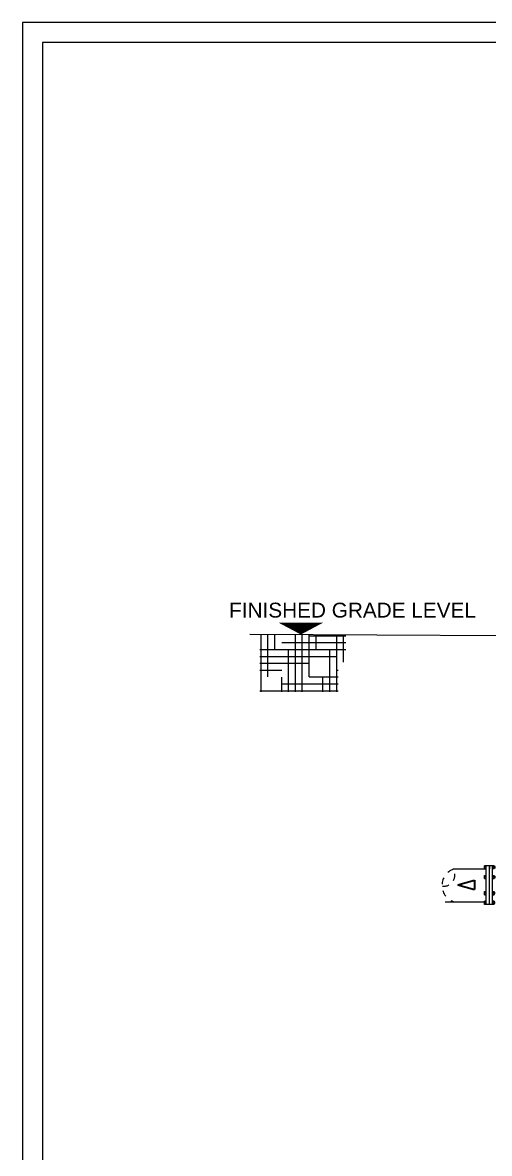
# Model space of a CAD drawing. Header units: inches. Extents: x 191440 to 383551, y 141448 to 284946.
# Drawn here: x 191784 to 191791.06, y 141593.62 to 141610.73 of the extents above; entities that cross this region are included whole.
import ezdxf

# ---------------------------------------------------------------- set-up
doc = ezdxf.new("R2010")
doc.units = ezdxf.units.IN
doc.header["$MEASUREMENT"] = 0
doc.linetypes.add('DGN Style 3', pattern=[426.72, 304.8, -121.92])
doc.linetypes.add('HIDDEN', pattern=[9.525, 6.35, -3.175])
doc.layers.add('P-TW', color=5, linetype='Continuous', lineweight=35)
doc.layers.add('WB-SJ3-M-SECTA - P-TW', color=7, linetype='Continuous', lineweight=35)
doc.layers.add('TEXT', color=7, linetype='Continuous')
doc.styles.add('ar', font='arial.ttf')

# ---------------------------------------------------------------- blocks, each defined once
blk = doc.blocks.new('FLANGE')
h = blk.add_hatch(color=256)
h.dxf.hatch_style = 1
h.paths.add_polyline_path([(2834.8568, 2262.3253), (2834.8643, 2262.3253), (2834.8643, 2262.3178), (2834.8568, 2262.3178)])
h.paths.add_polyline_path([(2834.8568, 2262.2728), (2834.8568, 2262.2803), (2834.8643, 2262.2803), (2834.8643, 2262.2728)])
h.paths.add_polyline_path([(2834.8568, 2262.3928), (2834.8568, 2262.4003), (2834.8643, 2262.4003), (2834.8643, 2262.3928)])
h.paths.add_polyline_path([(2834.8568, 2262.4378), (2834.8568, 2262.4453), (2834.8643, 2262.4453), (2834.8643, 2262.4378)])
h = blk.add_hatch(color=256)
h.dxf.hatch_style = 1
h.paths.add_polyline_path([(2834.8943, 2262.2691), (2834.8943, 2262.2728), (2834.9018, 2262.2728), (2834.9018, 2262.2691)])
h.paths.add_polyline_path([(2834.8943, 2262.2803), (2834.8943, 2262.2841), (2834.9018, 2262.2841), (2834.9018, 2262.2803)])
h.paths.add_polyline_path([(2834.8943, 2262.3141), (2834.8943, 2262.3178), (2834.9018, 2262.3178), (2834.9018, 2262.3141)])
h.paths.add_polyline_path([(2834.9018, 2262.3291), (2834.9018, 2262.3253), (2834.8943, 2262.3253), (2834.8943, 2262.3291)])
h.paths.add_polyline_path([(2834.9018, 2262.3928), (2834.9018, 2262.3891), (2834.8943, 2262.3891), (2834.8943, 2262.3928)])
h.paths.add_polyline_path([(2834.8943, 2262.4003), (2834.8943, 2262.4041), (2834.9018, 2262.4041), (2834.9018, 2262.4003)])
h.paths.add_polyline_path([(2834.9018, 2262.4378), (2834.9018, 2262.4341), (2834.8943, 2262.4341), (2834.8943, 2262.4378)])
h.paths.add_polyline_path([(2834.9018, 2262.4491), (2834.9018, 2262.4453), (2834.8943, 2262.4453), (2834.8943, 2262.4491)])
for p, q in [((2834.8531, 2262.4453), (2834.8531, 2262.4378)), ((2834.8531, 2262.4453), (2834.8643, 2262.4453)), ((2834.8568, 2262.4491), (2834.8568, 2262.4341)), ((2834.8568, 2262.4491), (2834.8643, 2262.4491)), ((2834.8643, 2262.4491), (2834.8643, 2262.2691)), ((2834.8643, 2262.4491), (2834.8793, 2262.4491)), ((2834.8793, 2262.4491), (2834.8793, 2262.2691)), ((2834.8793, 2262.4491), (2834.8793, 2262.2691)), ((2834.8793, 2262.4491), (2834.8943, 2262.4491)), ((2834.8943, 2262.4491), (2834.8943, 2262.2691)), ((2834.8943, 2262.4491), (2834.9018, 2262.4491)), ((2834.8943, 2262.4453), (2834.9018, 2262.4453)), ((2834.9018, 2262.4491), (2834.9018, 2262.4341)), ((2834.8531, 2262.4378), (2834.8643, 2262.4378)), ((2834.8531, 2262.4003), (2834.8531, 2262.3928)), ((2834.8643, 2262.4003), (2834.8531, 2262.4003)), ((2834.8643, 2262.3928), (2834.8531, 2262.3928)), ((2834.8568, 2262.4341), (2834.8643, 2262.4341)), ((2834.8568, 2262.4041), (2834.8568, 2262.3891)), ((2834.8643, 2262.4041), (2834.8568, 2262.4041)), ((2834.8943, 2262.4378), (2834.9018, 2262.4378)), ((2834.8943, 2262.4341), (2834.9018, 2262.4341)), ((2834.9018, 2262.4041), (2834.8943, 2262.4041)), ((2834.9018, 2262.4003), (2834.8943, 2262.4003)), ((2834.9018, 2262.3928), (2834.8943, 2262.3928)), ((2834.9018, 2262.4041), (2834.9018, 2262.3891)), ((2834.8643, 2262.3891), (2834.8568, 2262.3891)), ((2834.9018, 2262.3891), (2834.8943, 2262.3891)), ((2834.8531, 2262.3253), (2834.8531, 2262.3178)), ((2834.8643, 2262.3253), (2834.8531, 2262.3253)), ((2834.8643, 2262.3178), (2834.8531, 2262.3178)), ((2834.8568, 2262.3291), (2834.8568, 2262.3141)), ((2834.8643, 2262.3291), (2834.8568, 2262.3291)), ((2834.8643, 2262.3141), (2834.8568, 2262.3141)), ((2834.9018, 2262.3291), (2834.8943, 2262.3291)), ((2834.9018, 2262.3253), (2834.8943, 2262.3253)), ((2834.9018, 2262.3178), (2834.8943, 2262.3178)), ((2834.9018, 2262.3141), (2834.8943, 2262.3141)), ((2834.9018, 2262.3291), (2834.9018, 2262.3141)), ((2834.8531, 2262.2803), (2834.8531, 2262.2728)), ((2834.8531, 2262.2803), (2834.8643, 2262.2803)), ((2834.8531, 2262.2728), (2834.8643, 2262.2728)), ((2834.8568, 2262.2841), (2834.8568, 2262.2691)), ((2834.8568, 2262.2841), (2834.8643, 2262.2841)), ((2834.8568, 2262.2691), (2834.8643, 2262.2691)), ((2834.8643, 2262.2691), (2834.8793, 2262.2691)), ((2834.8793, 2262.2691), (2834.8793, 2262.2841)), ((2834.8793, 2262.2691), (2834.8943, 2262.2691)), ((2834.8943, 2262.2841), (2834.9018, 2262.2841)), ((2834.8943, 2262.2803), (2834.9018, 2262.2803)), ((2834.8943, 2262.2728), (2834.9018, 2262.2728)), ((2834.8943, 2262.2691), (2834.9018, 2262.2691)), ((2834.9018, 2262.2841), (2834.9018, 2262.2691))]:
    blk.add_line(p, q)

msp = doc.modelspace()

# ---------------------------------------------------------------- hatches: boundary and pattern name
h = msp.add_hatch()
h.set_pattern_fill('HOUND', color=8, scale=1.66434)
h.set_pattern_definition([(0, (191758.37479, 141575.85987), (0.4160851, 0.10402127), [1.6643403, -0.83217]), (90, (191758.37479, 141575.85987), (-0.10402127, -0.4160851), [1.6643403, -0.83217])])
h.paths.add_polyline_path([(191788.88569, 141601.46774), (191787.58866, 141601.46774), (191787.58866, 141600.60229), (191788.76919, 141600.60229), (191788.76919, 141600.93515), (191788.76919, 141601.05166), (191788.88569, 141601.05166)])

# ---------------------------------------------------------------- linework, layer by layer
msp.add_lwpolyline([(191841.5, 141610.7283), (191784, 141610.7283), (191784, 141571.2283), (191841.5, 141571.2283), (191841.5, 141610.7283)])
msp.add_lwpolyline([(191841.2, 141610.4283), (191784.3, 141610.4283), (191784.3, 141571.5283), (191841.2, 141571.5283)], close=True)
at = {"color": 7}
msp.add_lwpolyline([(191788.20714, 141601.46774, 0, 0.66574, 0), (191788.20714, 141601.64524, 0.66574, 0.66574, 0)], format="xyseb", dxfattribs=at)
msp.add_lwpolyline([(191793.19821, 141601.4367), (191787.43295, 141601.46774)], dxfattribs=at)
at = {"color": 252, "linetype": 'HIDDEN', "ltscale": 0.01}
for centre, radius, start, end in [((191790.60028, 141597.67125, -766.43314), 0.25978, 109.208308, 249.08724), ((191790.36126, 141597.83236, -766.43314), 0.17512, 265.640449, 28.740685)]:
    msp.add_arc(centre, radius, start, end, dxfattribs=at)
at = {"layer": 'P-TW', "color": 5, "linetype": 'Continuous', "lineweight": 20}
for p, q in [((191791.01179, 141597.91657, -766.43314), (191790.50391, 141597.91657, -766.43314)), ((191791.01133, 141597.41727, -766.43314), (191790.38667, 141597.41727, -766.43314))]:
    msp.add_line(p, q, dxfattribs=at)
at = {"layer": 'WB-SJ3-M-SECTA - P-TW', "color": 3, "linetype": 'DGN Style 3', "lineweight": 35}
for q in [(191790.83036, 141597.7499, -766.43314), (191790.83036, 141597.60989, -766.43314)]:
    msp.add_line((191790.57983, 141597.67989, -766.43314), q, dxfattribs=at)
at = {"layer": 'WB-SJ3-M-SECTA - P-TW', "color": 3, "linetype": 'DGN Style 3', "lineweight": 35, "elevation": -766.43314, "flags": 128}
msp.add_lwpolyline([(191790.83036, 141597.7499), (191790.83036, 141597.60989)], dxfattribs=at)

# ---------------------------------------------------------------- block references
at = {"xscale": 3.246671546226471, "yscale": 3.246671546226471, "zscale": 3.246671546226471, "rotation": 179.9475014826373}
msp.add_blockref('FLANGE', (201001.70562, 148934.37739, -766.43314), dxfattribs=at)

# ---------------------------------------------------------------- texts
at = {"layer": 'TEXT', "style": 'ar'}
msp.add_text('FINISHED GRADE LEVEL', height=0.2246859, dxfattribs=at).set_placement((191787.12187, 141601.72486))

doc.saveas('drawing.dxf')
